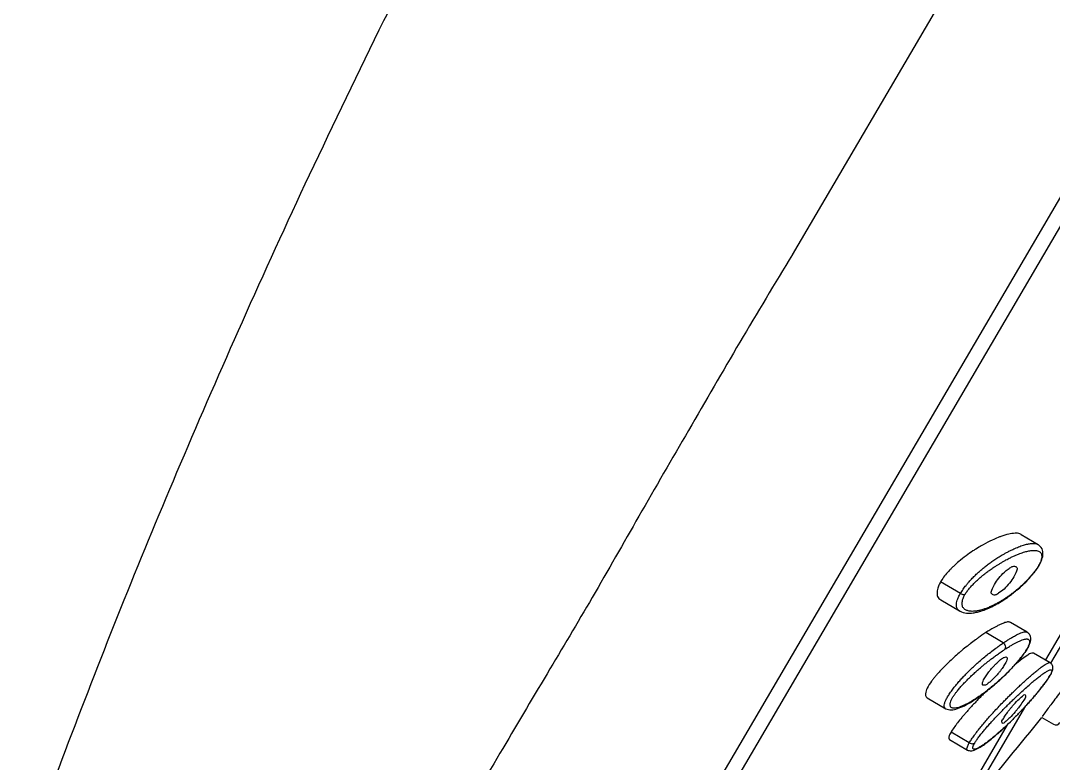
# Model space of a CAD drawing. Extents: x -1802 to -1505, y -7177 to -6757.
# Drawn here: x -1628.29 to -1585.62, y -6949.89 to -6919.21 of the extents above; entities that cross this region are included whole.
import ezdxf

# ---------------------------------------------------------------- set-up
doc = ezdxf.new("R2010")
doc.units = 0
doc.header["$LTSCALE"] = 5
doc.header["$MEASUREMENT"] = 0
doc.layers.add('DWG', color=7, linetype='CONTINUOUS')

msp = doc.modelspace()

# ---------------------------------------------------------------- linework, layer by layer
at = {"layer": 'DWG'}
for p, q in [((-1596.388, -6928.879), (-1557.664, -6862.793)), ((-1610.775, -6969.945), (-1553.339, -6871.925)), ((-1609.812, -6969.491), (-1553.228, -6872.926)), ((-1586.949, -6940.434), (-1586.246, -6940.846)), ((-1585.719, -6945.756), (-1582.427, -6940.137)), ((-1583.072, -6940.712), (-1585.946, -6945.617)), ((-1586.209, -6941.72), (-1586.209, -6941.721)), ((-1589.456, -6942.87), (-1590.276, -6942.389)), ((-1590.27, -6943.137), (-1589.492, -6943.593)), ((-1586.694, -6944.472), (-1587.383, -6944.069)), ((-1587.682, -6944.913), (-1588.403, -6944.491)), ((-1586.696, -6944.471), (-1586.694, -6944.472)), ((-1585.749, -6945.733), (-1586.429, -6945.334)), ((-1585.749, -6945.733), (-1585.749, -6945.733)), ((-1585.743, -6946.248), (-1585.76, -6946.27)), ((-1590.825, -6947.186), (-1590.064, -6947.632)), ((-1588.84, -6947.245), (-1588.84, -6947.244)), ((-1588.913, -6951.207), (-1586.746, -6947.509)), ((-1586.094, -6947.99), (-1585.615, -6948.271)), ((-1589.087, -6949.042), (-1589.844, -6948.598)), ((-1587.517, -6948.298), (-1589.143, -6951.073)), ((-1589.91, -6948.905), (-1589.166, -6949.341))]:
    msp.add_line(p, q, dxfattribs=at)
msp.add_arc((-1585.514, -6948.098), 0.2, 239.6311, 329.6311, dxfattribs=at)
for points in [[(-1606.518, -6906.606), (-1613.29, -6919.213)], [(-1613.29, -6919.213), (-1616.364, -6925.595), (-1619.141, -6931.662), (-1621.695, -6937.531), (-1624.021, -6943.145), (-1628.289, -6954.246)], [(-1596.4, -6928.872), (-1598.568, -6932.492), (-1600.692, -6936.138), (-1602.744, -6939.682), (-1604.672, -6943.041), (-1606.537, -6946.188), (-1608.486, -6949.475), (-1610.525, -6952.976), (-1612.523, -6956.467), (-1614.429, -6959.723), (-1616.139, -6962.586)], [(-1586.949, -6940.435), (-1587.001, -6940.41), (-1587.195, -6940.385), (-1587.459, -6940.418), (-1587.782, -6940.515), (-1587.899, -6940.56)], [(-1588.633, -6940.927), (-1588.873, -6941.075), (-1588.936, -6941.117)], [(-1587.899, -6940.56), (-1588.14, -6940.666), (-1588.511, -6940.857), (-1588.633, -6940.927)], [(-1587.321, -6941.066), (-1587.254, -6941.034), (-1587.051, -6940.947), (-1586.854, -6940.877), (-1586.676, -6940.829), (-1586.527, -6940.806), (-1586.409, -6940.804), (-1586.317, -6940.818), (-1586.248, -6940.845), (-1586.247, -6940.846)], [(-1586.209, -6941.721), (-1586.116, -6941.536), (-1586.046, -6941.272), (-1586.083, -6941.027), (-1586.246, -6940.846)], [(-1589.215, -6941.311), (-1589.527, -6941.556), (-1589.72, -6941.73)], [(-1588.936, -6941.117), (-1589.215, -6941.311)], [(-1589.181, -6942.485), (-1589.095, -6942.385), (-1588.964, -6942.242), (-1588.832, -6942.11), (-1588.703, -6941.988), (-1588.574, -6941.877), (-1588.443, -6941.77), (-1588.304, -6941.665), (-1588.152, -6941.555), (-1587.988, -6941.444), (-1587.816, -6941.336), (-1587.638, -6941.231), (-1587.577, -6941.197)], [(-1587.69, -6941.554), (-1587.572, -6941.489), (-1587.389, -6941.394), (-1587.26, -6941.333)], [(-1587.577, -6941.197), (-1587.515, -6941.163)], [(-1587.515, -6941.163), (-1587.451, -6941.13), (-1587.321, -6941.066)], [(-1587.26, -6941.333), (-1587.194, -6941.304), (-1587.06, -6941.248)], [(-1587.06, -6941.248), (-1586.994, -6941.222), (-1586.799, -6941.157), (-1586.623, -6941.114), (-1586.476, -6941.094)], [(-1586.476, -6941.094), (-1586.359, -6941.094), (-1586.268, -6941.109), (-1586.199, -6941.137), (-1586.15, -6941.175), (-1586.118, -6941.222), (-1586.111, -6941.239)], [(-1586.111, -6941.239), (-1586.1, -6941.278), (-1586.094, -6941.347), (-1586.102, -6941.428), (-1586.127, -6941.521), (-1586.171, -6941.626), (-1586.209, -6941.701)], [(-1589.813, -6941.82), (-1589.902, -6941.912)], [(-1589.72, -6941.73), (-1589.813, -6941.82)], [(-1589.268, -6942.915), (-1589.182, -6942.787), (-1589.078, -6942.656), (-1588.964, -6942.528), (-1588.845, -6942.406), (-1588.724, -6942.292), (-1588.604, -6942.186), (-1588.483, -6942.088), (-1588.357, -6941.992), (-1588.222, -6941.894), (-1588.075, -6941.792), (-1587.969, -6941.723)], [(-1587.969, -6941.723), (-1587.915, -6941.689)], [(-1587.915, -6941.689), (-1587.86, -6941.655)], [(-1587.86, -6941.655), (-1587.747, -6941.587), (-1587.69, -6941.554)], [(-1586.231, -6941.739), (-1586.306, -6941.857), (-1586.396, -6941.981), (-1586.498, -6942.108), (-1586.611, -6942.235), (-1586.728, -6942.359), (-1586.848, -6942.477), (-1586.968, -6942.587), (-1587.088, -6942.691), (-1587.206, -6942.788), (-1587.324, -6942.879), (-1587.439, -6942.964), (-1587.553, -6943.042), (-1587.655, -6943.111)], [(-1587.559, -6941.927), (-1587.409, -6941.817)], [(-1587.409, -6941.817), (-1587.343, -6941.774)], [(-1587.343, -6941.774), (-1587.225, -6941.745), (-1587.166, -6941.763)], [(-1587.3, -6942.877), (-1587.131, -6942.742), (-1586.88, -6942.52), (-1586.639, -6942.277), (-1586.416, -6942.019), (-1586.232, -6941.759), (-1586.209, -6941.72)], [(-1587.166, -6941.763), (-1587.13, -6941.795), (-1587.138, -6941.951), (-1587.245, -6942.183)], [(-1586.209, -6941.701), (-1586.231, -6941.739)], [(-1586.211, -6941.719), (-1586.231, -6941.739)], [(-1589.902, -6941.912), (-1590.068, -6942.099), (-1590.226, -6942.309)], [(-1588.052, -6942.499), (-1587.869, -6942.239), (-1587.639, -6941.994), (-1587.559, -6941.927)], [(-1587.245, -6942.183), (-1587.426, -6942.443), (-1587.653, -6942.688), (-1587.88, -6942.866), (-1587.946, -6942.909)], [(-1590.366, -6942.573), (-1590.393, -6942.657), (-1590.422, -6942.871), (-1590.378, -6943.033), (-1590.31, -6943.11)], [(-1590.276, -6942.389), (-1590.366, -6942.573)], [(-1590.226, -6942.309), (-1590.276, -6942.389)], [(-1589.456, -6942.87), (-1589.346, -6942.701), (-1589.223, -6942.537), (-1589.181, -6942.485)], [(-1588.127, -6942.921), (-1588.163, -6942.89), (-1588.158, -6942.732), (-1588.052, -6942.499)], [(-1589.493, -6943.592), (-1589.516, -6943.578), (-1589.558, -6943.541), (-1589.591, -6943.492), (-1589.612, -6943.43), (-1589.619, -6943.353), (-1589.611, -6943.262), (-1589.585, -6943.153), (-1589.536, -6943.023), (-1589.456, -6942.87)], [(-1589.456, -6942.87), (-1589.386, -6942.903), (-1589.32, -6942.919), (-1589.268, -6942.915)], [(-1589.385, -6943.292), (-1589.382, -6943.236), (-1589.364, -6943.141), (-1589.327, -6943.033), (-1589.268, -6942.915)], [(-1587.946, -6942.909), (-1588.064, -6942.94), (-1588.127, -6942.921)], [(-1587.986, -6943.33), (-1587.9, -6943.282), (-1587.641, -6943.121), (-1587.555, -6943.063)], [(-1587.555, -6943.063), (-1587.385, -6942.941)], [(-1587.385, -6942.941), (-1587.3, -6942.877)], [(-1590.31, -6943.11), (-1590.27, -6943.137)], [(-1588.576, -6943.55), (-1588.668, -6943.573), (-1588.799, -6943.598), (-1588.915, -6943.61), (-1589.013, -6943.609), (-1589.095, -6943.599), (-1589.163, -6943.582), (-1589.221, -6943.559), (-1589.272, -6943.529), (-1589.315, -6943.493), (-1589.349, -6943.447), (-1589.373, -6943.389), (-1589.384, -6943.318), (-1589.385, -6943.292)], [(-1588.842, -6943.66), (-1588.67, -6943.619), (-1588.415, -6943.533), (-1588.158, -6943.42), (-1587.986, -6943.33)], [(-1588.033, -6943.33), (-1588.115, -6943.371), (-1588.247, -6943.431), (-1588.387, -6943.487), (-1588.529, -6943.536), (-1588.576, -6943.55)], [(-1587.655, -6943.111), (-1587.663, -6943.116), (-1587.772, -6943.183), (-1587.881, -6943.247), (-1587.994, -6943.31), (-1588.033, -6943.33)], [(-1589.492, -6943.593), (-1589.471, -6943.605), (-1589.199, -6943.682), (-1588.929, -6943.674), (-1588.842, -6943.66)], [(-1588.236, -6944.385), (-1588.318, -6944.436)], [(-1587.808, -6944.151), (-1587.939, -6944.216), (-1588.157, -6944.338), (-1588.236, -6944.385)], [(-1587.384, -6944.07), (-1587.439, -6944.051), (-1587.577, -6944.065), (-1587.746, -6944.124), (-1587.808, -6944.151)], [(-1588.832, -6944.788), (-1589.056, -6944.955), (-1589.168, -6945.043)], [(-1588.403, -6944.491), (-1588.722, -6944.708), (-1588.832, -6944.788)], [(-1588.318, -6944.436), (-1588.403, -6944.491)], [(-1587.554, -6944.829), (-1587.49, -6944.788), (-1587.428, -6944.749)], [(-1587.428, -6944.749), (-1587.306, -6944.676), (-1587.143, -6944.587), (-1587.008, -6944.523), (-1586.9, -6944.482), (-1586.816, -6944.461), (-1586.753, -6944.456), (-1586.721, -6944.461)], [(-1587.135, -6944.893), (-1587.085, -6944.868), (-1586.952, -6944.809), (-1586.846, -6944.771), (-1586.764, -6944.753), (-1586.702, -6944.751), (-1586.656, -6944.761), (-1586.624, -6944.782), (-1586.604, -6944.815), (-1586.595, -6944.861), (-1586.597, -6944.901)], [(-1586.721, -6944.461), (-1586.707, -6944.466), (-1586.696, -6944.471)], [(-1586.572, -6944.898), (-1586.547, -6944.763), (-1586.601, -6944.558), (-1586.696, -6944.472)], [(-1590.065, -6947.631), (-1590.078, -6947.623), (-1590.106, -6947.591), (-1590.122, -6947.545), (-1590.124, -6947.481), (-1590.105, -6947.394), (-1590.06, -6947.282), (-1589.987, -6947.146), (-1589.888, -6946.991), (-1589.771, -6946.828), (-1589.644, -6946.667), (-1589.516, -6946.515), (-1589.39, -6946.375), (-1589.264, -6946.241), (-1589.134, -6946.108), (-1588.994, -6945.972), (-1588.841, -6945.829), (-1588.674, -6945.68), (-1588.495, -6945.527), (-1588.305, -6945.372), (-1588.102, -6945.215), (-1587.89, -6945.059), (-1587.82, -6945.009)], [(-1589.168, -6945.043), (-1589.394, -6945.225), (-1589.507, -6945.32)], [(-1587.958, -6945.414), (-1587.818, -6945.316), (-1587.614, -6945.177)], [(-1587.82, -6945.009), (-1587.682, -6944.913)], [(-1587.682, -6944.913), (-1587.554, -6944.829)], [(-1587.682, -6944.913), (-1587.618, -6944.994), (-1587.594, -6945.091), (-1587.614, -6945.177)], [(-1587.614, -6945.177), (-1587.426, -6945.058), (-1587.303, -6944.985)], [(-1587.303, -6944.985), (-1587.244, -6944.952), (-1587.135, -6944.893)], [(-1586.821, -6945.349), (-1586.747, -6945.241), (-1586.635, -6945.053)], [(-1586.692, -6945.143), (-1586.74, -6945.222), (-1586.797, -6945.307)], [(-1586.597, -6944.901), (-1586.601, -6944.925), (-1586.626, -6945.007), (-1586.672, -6945.106), (-1586.692, -6945.143)], [(-1586.635, -6945.053), (-1586.598, -6944.971), (-1586.572, -6944.898)], [(-1589.507, -6945.32), (-1589.732, -6945.518), (-1589.953, -6945.725)], [(-1588.469, -6945.808), (-1588.41, -6945.76), (-1588.225, -6945.614)], [(-1588.225, -6945.614), (-1588.16, -6945.564)], [(-1588.16, -6945.564), (-1588.094, -6945.514)], [(-1588.094, -6945.514), (-1588.026, -6945.465), (-1587.958, -6945.414)], [(-1587.899, -6945.697), (-1587.828, -6945.633)], [(-1587.828, -6945.633), (-1587.763, -6945.577)], [(-1587.763, -6945.577), (-1587.644, -6945.511), (-1587.564, -6945.496)], [(-1587.548, -6945.5), (-1587.54, -6945.505), (-1587.535, -6945.612), (-1587.628, -6945.811)], [(-1587.564, -6945.496), (-1587.548, -6945.5)], [(-1586.797, -6945.307), (-1586.828, -6945.351), (-1586.933, -6945.49), (-1587.046, -6945.629), (-1587.159, -6945.762), (-1587.273, -6945.889), (-1587.392, -6946.016), (-1587.433, -6946.059)], [(-1587.309, -6945.934), (-1586.999, -6945.579), (-1586.821, -6945.349)], [(-1586.429, -6945.335), (-1586.509, -6945.337), (-1586.676, -6945.423), (-1586.917, -6945.591), (-1587.208, -6945.822)], [(-1589.953, -6945.725), (-1590.063, -6945.833), (-1590.378, -6946.167), (-1590.474, -6946.278)], [(-1589.024, -6946.297), (-1588.891, -6946.173), (-1588.745, -6946.042), (-1588.584, -6945.904), (-1588.469, -6945.808)], [(-1588.339, -6946.19), (-1588.275, -6946.103), (-1588.205, -6946.015)], [(-1588.205, -6946.015), (-1588.053, -6945.845), (-1587.975, -6945.768)], [(-1587.975, -6945.768), (-1587.899, -6945.697)], [(-1587.734, -6945.974), (-1587.798, -6946.061), (-1587.867, -6946.149)], [(-1587.628, -6945.811), (-1587.734, -6945.974)], [(-1587.433, -6946.059), (-1587.52, -6946.147), (-1587.662, -6946.286)], [(-1587.645, -6946.277), (-1587.398, -6946.028)], [(-1587.398, -6946.028), (-1587.309, -6945.934)], [(-1586.774, -6946.474), (-1586.645, -6946.358), (-1586.474, -6946.21), (-1586.332, -6946.091), (-1586.214, -6945.997), (-1586.114, -6945.92), (-1586.029, -6945.86), (-1585.958, -6945.812), (-1585.896, -6945.774), (-1585.843, -6945.747), (-1585.798, -6945.731), (-1585.762, -6945.728), (-1585.749, -6945.733)], [(-1586.222, -6946.327), (-1586.147, -6946.269), (-1586.049, -6946.197), (-1585.967, -6946.14), (-1585.897, -6946.096), (-1585.838, -6946.062), (-1585.786, -6946.038), (-1585.743, -6946.024), (-1585.708, -6946.023), (-1585.686, -6946.036), (-1585.677, -6946.065), (-1585.685, -6946.112), (-1585.691, -6946.132)], [(-1585.743, -6946.248), (-1585.724, -6946.215), (-1585.66, -6946.082), (-1585.632, -6945.958), (-1585.665, -6945.817), (-1585.749, -6945.733)], [(-1590.564, -6946.388), (-1590.645, -6946.495), (-1590.828, -6946.789), (-1590.897, -6947.011), (-1590.868, -6947.147), (-1590.824, -6947.185)], [(-1590.474, -6946.278), (-1590.564, -6946.388)], [(-1589.432, -6946.717), (-1589.38, -6946.66), (-1589.265, -6946.537), (-1589.147, -6946.417), (-1589.024, -6946.297)], [(-1588.525, -6946.665), (-1588.531, -6946.661), (-1588.538, -6946.554), (-1588.446, -6946.353)], [(-1588.446, -6946.353), (-1588.339, -6946.19)], [(-1587.867, -6946.149), (-1588.016, -6946.318), (-1588.238, -6946.529), (-1588.367, -6946.627)], [(-1587.662, -6946.286), (-1587.821, -6946.434), (-1587.994, -6946.588), (-1588.18, -6946.745)], [(-1588.141, -6946.723), (-1587.994, -6946.597), (-1587.876, -6946.493)], [(-1587.876, -6946.493), (-1587.76, -6946.387)], [(-1587.76, -6946.387), (-1587.645, -6946.277)], [(-1587.041, -6947.039), (-1586.97, -6946.973), (-1586.76, -6946.782), (-1586.568, -6946.613), (-1586.401, -6946.471), (-1586.262, -6946.359), (-1586.222, -6946.327)], [(-1586.984, -6946.666), (-1586.842, -6946.535), (-1586.774, -6946.474)], [(-1585.76, -6946.27), (-1585.829, -6946.379), (-1585.91, -6946.498), (-1586.006, -6946.628), (-1586.112, -6946.764), (-1586.223, -6946.903), (-1586.337, -6947.04), (-1586.45, -6947.174), (-1586.563, -6947.302), (-1586.677, -6947.43), (-1586.796, -6947.56), (-1586.838, -6947.605)], [(-1586.39, -6947.106), (-1586.291, -6946.988), (-1586.017, -6946.645), (-1585.795, -6946.333), (-1585.74, -6946.246)], [(-1584.826, -6946.299), (-1585.258, -6946.861), (-1585.647, -6947.371), (-1585.935, -6947.755), (-1586.082, -6947.96)], [(-1585.691, -6946.132), (-1585.711, -6946.179), (-1585.76, -6946.27)], [(-1589.674, -6947.011), (-1589.607, -6946.924), (-1589.496, -6946.79), (-1589.432, -6946.717)], [(-1588.587, -6947.07), (-1588.349, -6946.891), (-1588.23, -6946.796)], [(-1588.367, -6946.627), (-1588.424, -6946.653), (-1588.525, -6946.665)], [(-1588.18, -6946.745), (-1588.381, -6946.904), (-1588.523, -6947.011)], [(-1588.23, -6946.796), (-1588.141, -6946.723)], [(-1587.345, -6947.012), (-1587.275, -6946.943)], [(-1587.275, -6946.943), (-1587.057, -6946.734), (-1586.984, -6946.666)], [(-1589.882, -6947.487), (-1589.884, -6947.447), (-1589.871, -6947.371)], [(-1589.871, -6947.371), (-1589.839, -6947.28), (-1589.783, -6947.174), (-1589.705, -6947.054), (-1589.674, -6947.011)], [(-1589.577, -6947.629), (-1589.289, -6947.507), (-1588.958, -6947.32), (-1588.84, -6947.244)], [(-1589.058, -6947.362), (-1589.12, -6947.397)], [(-1588.801, -6947.204), (-1588.995, -6947.326), (-1589.058, -6947.362)], [(-1588.64, -6947.164), (-1588.762, -6947.29), (-1588.88, -6947.414)], [(-1588.84, -6947.245), (-1588.707, -6947.155), (-1588.587, -6947.07)], [(-1588.84, -6947.244), (-1588.801, -6947.204)], [(-1588.835, -6948.669), (-1588.746, -6948.551), (-1588.609, -6948.378), (-1588.472, -6948.212), (-1588.335, -6948.052), (-1588.188, -6947.887), (-1588.028, -6947.713), (-1587.857, -6947.53), (-1587.675, -6947.342), (-1587.548, -6947.213)], [(-1588.523, -6947.011), (-1588.594, -6947.062), (-1588.801, -6947.204)], [(-1588.515, -6947.036), (-1588.64, -6947.164)], [(-1588.439, -6946.96), (-1588.515, -6947.036)], [(-1587.548, -6947.213), (-1587.482, -6947.147), (-1587.414, -6947.08)], [(-1587.511, -6947.491), (-1587.385, -6947.367)], [(-1587.414, -6947.08), (-1587.345, -6947.012)], [(-1587.385, -6947.367), (-1587.252, -6947.238)], [(-1587.371, -6947.608), (-1587.298, -6947.52), (-1587.079, -6947.282)], [(-1587.252, -6947.238), (-1587.183, -6947.173), (-1587.041, -6947.039)], [(-1587.079, -6947.282), (-1586.893, -6947.116)], [(-1586.835, -6947.274), (-1586.99, -6947.506), (-1587.055, -6947.593)], [(-1586.919, -6947.695), (-1586.596, -6947.343), (-1586.39, -6947.106)], [(-1586.893, -6947.116), (-1586.78, -6947.057), (-1586.774, -6947.064)], [(-1586.774, -6947.064), (-1586.76, -6947.113), (-1586.835, -6947.274)], [(-1590.064, -6947.632), (-1589.833, -6947.682), (-1589.577, -6947.629)], [(-1589.86, -6947.548), (-1589.879, -6947.505), (-1589.882, -6947.487)], [(-1589.737, -6947.61), (-1589.791, -6947.599), (-1589.831, -6947.579), (-1589.86, -6947.548)], [(-1589.12, -6947.397), (-1589.179, -6947.429), (-1589.338, -6947.506), (-1589.47, -6947.559), (-1589.579, -6947.593), (-1589.668, -6947.608), (-1589.737, -6947.61)], [(-1589.205, -6947.77), (-1589.304, -6947.885)], [(-1588.993, -6947.535), (-1589.101, -6947.654), (-1589.205, -6947.77)], [(-1588.88, -6947.414), (-1588.993, -6947.535)], [(-1587.859, -6947.844), (-1587.748, -6947.729), (-1587.69, -6947.671)], [(-1587.016, -6947.794), (-1587.064, -6947.843), (-1587.215, -6947.997), (-1587.376, -6948.157), (-1587.546, -6948.321), (-1587.729, -6948.49), (-1587.792, -6948.548)], [(-1587.69, -6947.671), (-1587.572, -6947.551), (-1587.511, -6947.491)], [(-1587.62, -6947.946), (-1587.508, -6947.784), (-1587.442, -6947.697)], [(-1587.125, -6947.681), (-1587.197, -6947.768), (-1587.413, -6948.005), (-1587.483, -6948.069)], [(-1587.442, -6947.697), (-1587.371, -6947.608)], [(-1587.055, -6947.593), (-1587.125, -6947.681)], [(-1587.027, -6947.809), (-1586.919, -6947.695)], [(-1586.838, -6947.605), (-1586.925, -6947.697), (-1587.016, -6947.794)], [(-1589.577, -6948.218), (-1589.657, -6948.322), (-1589.792, -6948.514)], [(-1589.304, -6947.885), (-1589.4, -6947.998), (-1589.577, -6948.218)], [(-1588.866, -6949.048), (-1588.791, -6948.931), (-1588.695, -6948.799), (-1588.58, -6948.652), (-1588.456, -6948.502), (-1588.332, -6948.356), (-1588.204, -6948.213), (-1588.066, -6948.063), (-1587.913, -6947.901), (-1587.859, -6947.844)], [(-1588.791, -6951.308), (-1586.086, -6947.997)], [(-1587.987, -6948.725), (-1587.817, -6948.576), (-1587.542, -6948.322), (-1587.24, -6948.027)], [(-1587.725, -6948.228), (-1587.74, -6948.18), (-1587.664, -6948.018)], [(-1587.6, -6948.174), (-1587.717, -6948.236), (-1587.725, -6948.228)], [(-1587.664, -6948.018), (-1587.62, -6947.946)], [(-1587.483, -6948.069), (-1587.6, -6948.174)], [(-1587.24, -6948.027), (-1587.135, -6947.92)], [(-1587.135, -6947.92), (-1587.027, -6947.809)], [(-1589.844, -6948.598), (-1589.892, -6948.683)], [(-1589.792, -6948.514), (-1589.844, -6948.598)], [(-1587.792, -6948.548), (-1587.924, -6948.664), (-1588.126, -6948.835), (-1588.324, -6948.991)], [(-1589.917, -6948.74), (-1589.932, -6948.794), (-1589.923, -6948.894)], [(-1589.923, -6948.894), (-1589.909, -6948.904)], [(-1589.892, -6948.683), (-1589.917, -6948.74)], [(-1589.166, -6949.34), (-1589.186, -6949.312), (-1589.183, -6949.25), (-1589.151, -6949.162), (-1589.087, -6949.042)], [(-1589.087, -6949.042), (-1588.991, -6948.89), (-1588.877, -6948.726), (-1588.835, -6948.669)], [(-1589.087, -6949.042), (-1589.006, -6949.073), (-1588.928, -6949.075), (-1588.866, -6949.048)], [(-1588.324, -6948.991), (-1588.502, -6949.119), (-1588.649, -6949.211), (-1588.763, -6949.27), (-1588.85, -6949.301), (-1588.908, -6949.3), (-1588.937, -6949.269), (-1588.937, -6949.214), (-1588.914, -6949.141)], [(-1588.914, -6949.141), (-1588.866, -6949.048)], [(-1588.8, -6949.31), (-1588.691, -6949.252), (-1588.505, -6949.133), (-1588.296, -6948.979), (-1588.068, -6948.794)], [(-1588.068, -6948.794), (-1587.987, -6948.725)], [(-1589.165, -6949.34), (-1589.019, -6949.376), (-1588.853, -6949.334), (-1588.8, -6949.31)]]:
    msp.add_spline(points, degree=3, dxfattribs=at)

doc.saveas('drawing.dxf')
